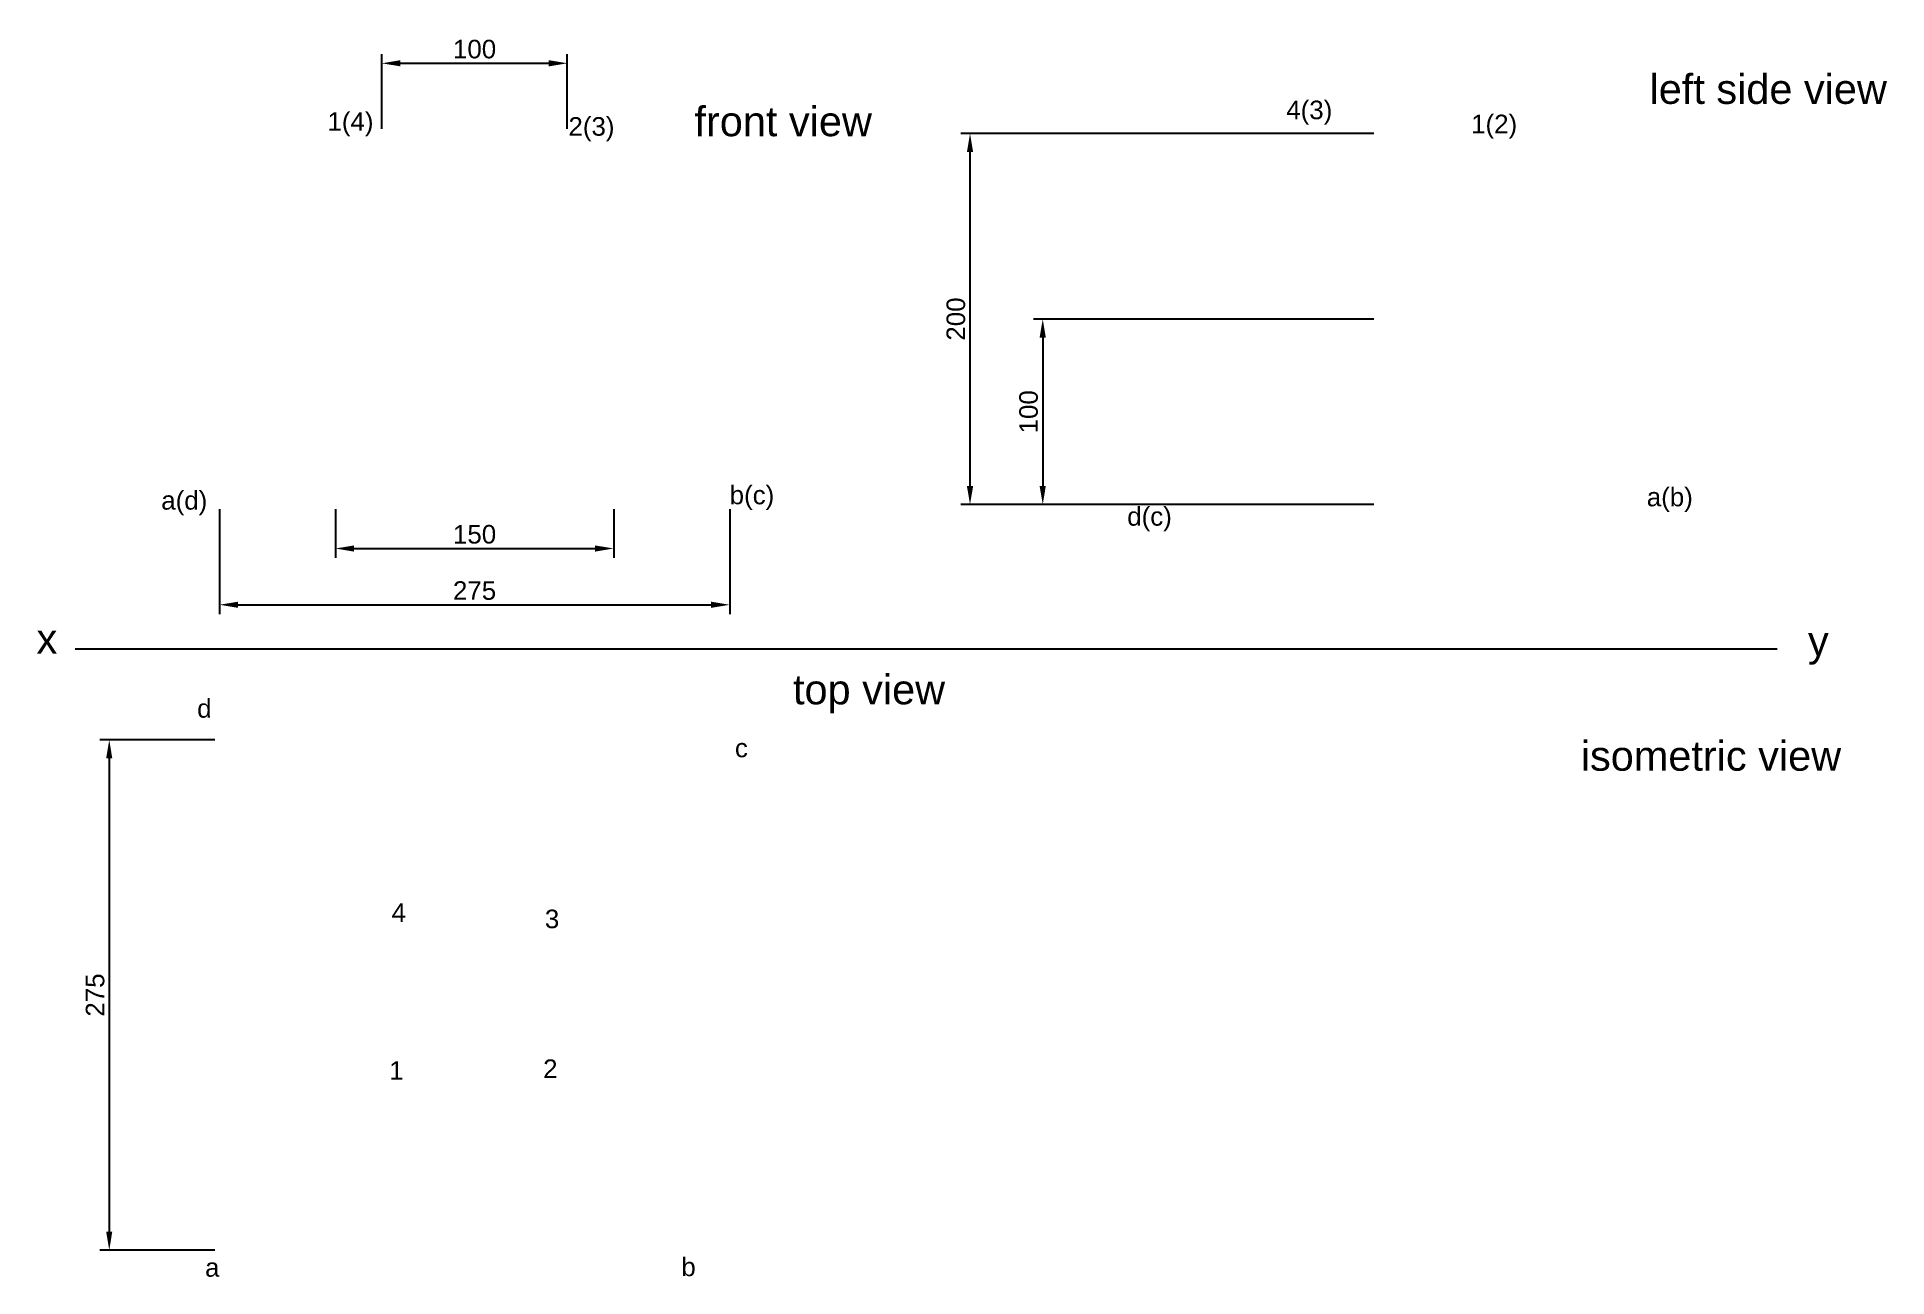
# Paper-space layout 'Layout1' of a CAD drawing. Header units: millimetres. Extents: x 6 to 255, y 19 to 186.
import ezdxf

# ---------------------------------------------------------------- set-up
doc = ezdxf.new("R2010")
doc.units = ezdxf.units.MM
doc.styles.get("Standard").update_dxf_attribs({"font": 'arial.ttf'})
doc.dimstyles.new('ISO-25', dxfattribs={"dimtxt": 2.5, "dimasz": 2.5, "dimexe": 1.25, "dimexo": 0.625, "dimtad": 1, "dimtxsty": 'Standard', "dimcen": 2.5, "dimadec": 0, "dimazin": 0, "dimtfac": 1, "dimtmove": 0, "dimatfit": 3, "dimfxl": 1, "dimarcsym": 0})

# ---------------------------------------------------------------- blocks, each defined once
blk = doc.blocks.new('*D11')
at = {"color": 0, "lineweight": -2, "transparency": 16777216}
for p, q in [((52.13, 173.78), (52.13, 183.87)), ((54.63, 182.62), (74.63, 182.62)), ((77.13, 173.78), (77.13, 183.87))]:
    blk.add_line(p, q, dxfattribs=at)
at = {"color": 0, "transparency": 16777216}
for points in [[(54.63, 183.04), (54.63, 182.21), (52.13, 182.62)], [(74.63, 183.04), (74.63, 182.21), (77.13, 182.62)]]:
    blk.add_solid(points, dxfattribs=at)
at = {"layer": 'Defpoints', "color": 0, "transparency": 16777216}
for p in [(77.13, 182.62), (52.13, 173.16), (77.13, 173.16)]:
    blk.add_point(p, dxfattribs=at)
at = {"color": 0, "transparency": 16777216, "insert": (64.63, 184.52), "char_height": 2.5, "attachment_point": 5}
blk.add_mtext('100', dxfattribs=at)
blk = doc.blocks.new('*D12')
at = {"color": 0, "lineweight": -2, "transparency": 16777216}
for p, q in [((30.26, 122.53), (30.26, 108.41)), ((99.01, 122.53), (99.01, 108.41)), ((32.76, 109.66), (96.51, 109.66))]:
    blk.add_line(p, q, dxfattribs=at)
at = {"color": 0, "transparency": 16777216}
for points in [[(32.76, 110.07), (32.76, 109.24), (30.26, 109.66)], [(96.51, 110.07), (96.51, 109.24), (99.01, 109.66)]]:
    blk.add_solid(points, dxfattribs=at)
at = {"layer": 'Defpoints', "color": 0, "transparency": 16777216}
for p in [(30.26, 123.16), (99.01, 123.16), (99.01, 109.66)]:
    blk.add_point(p, dxfattribs=at)
at = {"color": 0, "transparency": 16777216, "insert": (64.63, 111.56), "char_height": 2.5, "attachment_point": 5}
blk.add_mtext('275', dxfattribs=at)
blk = doc.blocks.new('*D13')
at = {"color": 0, "lineweight": -2, "transparency": 16777216}
for p, q in [((45.88, 122.53), (45.88, 115.99)), ((83.38, 122.53), (83.38, 115.99)), ((48.38, 117.24), (80.88, 117.24))]:
    blk.add_line(p, q, dxfattribs=at)
at = {"color": 0, "transparency": 16777216}
for points in [[(48.38, 117.65), (48.38, 116.82), (45.88, 117.24)], [(80.88, 117.65), (80.88, 116.82), (83.38, 117.24)]]:
    blk.add_solid(points, dxfattribs=at)
at = {"layer": 'Defpoints', "color": 0, "transparency": 16777216}
for p in [(45.88, 123.16), (83.38, 123.16), (83.38, 117.24)]:
    blk.add_point(p, dxfattribs=at)
at = {"color": 0, "transparency": 16777216, "insert": (64.63, 119.14), "char_height": 2.5, "attachment_point": 5}
blk.add_mtext('150', dxfattribs=at)
blk = doc.blocks.new('*D14')
at = {"color": 0, "lineweight": -2, "transparency": 16777216}
for p, q in [((185.8, 173.16), (130.15, 173.16)), ((131.4, 125.66), (131.4, 170.66)), ((185.8, 123.16), (130.15, 123.16))]:
    blk.add_line(p, q, dxfattribs=at)
at = {"color": 0, "transparency": 16777216}
for points in [[(130.98, 170.66), (131.82, 170.66), (131.4, 173.16)], [(130.98, 125.66), (131.82, 125.66), (131.4, 123.16)]]:
    blk.add_solid(points, dxfattribs=at)
at = {"layer": 'Defpoints', "color": 0, "transparency": 16777216}
for p in [(131.4, 173.16), (186.43, 173.16), (186.43, 123.16)]:
    blk.add_point(p, dxfattribs=at)
at = {"color": 0, "transparency": 16777216, "insert": (129.5, 148.16), "char_height": 2.5, "attachment_point": 5, "rotation": 90}
blk.add_mtext('200', dxfattribs=at)
blk = doc.blocks.new('*D15')
at = {"color": 0, "lineweight": -2, "transparency": 16777216}
for p, q in [((185.8, 148.16), (139.95, 148.16)), ((141.2, 145.66), (141.2, 125.66)), ((185.8, 123.16), (139.95, 123.16))]:
    blk.add_line(p, q, dxfattribs=at)
at = {"color": 0, "transparency": 16777216}
for points in [[(140.78, 145.66), (141.61, 145.66), (141.2, 148.16)], [(140.78, 125.66), (141.61, 125.66), (141.2, 123.16)]]:
    blk.add_solid(points, dxfattribs=at)
at = {"layer": 'Defpoints', "color": 0, "transparency": 16777216}
for p in [(186.43, 148.16), (141.2, 123.16), (186.43, 123.16)]:
    blk.add_point(p, dxfattribs=at)
at = {"color": 0, "transparency": 16777216, "insert": (139.3, 135.66), "char_height": 2.5, "attachment_point": 5, "rotation": 90}
blk.add_mtext('100', dxfattribs=at)
blk = doc.blocks.new('*D16')
at = {"color": 0, "lineweight": -2, "transparency": 16777216}
for p, q in [((29.63, 91.45), (14.15, 91.45)), ((15.4, 88.95), (15.4, 25.2)), ((29.63, 22.7), (14.15, 22.7))]:
    blk.add_line(p, q, dxfattribs=at)
at = {"color": 0, "transparency": 16777216}
for points in [[(14.98, 88.95), (15.81, 88.95), (15.4, 91.45)], [(14.98, 25.2), (15.81, 25.2), (15.4, 22.7)]]:
    blk.add_solid(points, dxfattribs=at)
at = {"layer": 'Defpoints', "color": 0, "transparency": 16777216}
for p in [(30.26, 91.45), (15.4, 22.7), (30.26, 22.7)]:
    blk.add_point(p, dxfattribs=at)
at = {"color": 0, "transparency": 16777216, "insert": (13.5, 57.07), "char_height": 2.5, "attachment_point": 5, "rotation": 90}
blk.add_mtext('275', dxfattribs=at)

psp = doc.layouts.get("Layout1")

# ---------------------------------------------------------------- linework, layer by layer
psp.add_line((10.7959, 103.7238), (240.194, 103.7238))

# ---------------------------------------------------------------- texts
for s, height, p in [('left side view', 4, (222.9757, 177.1487)), ('4(3)', 2.5, (174.014, 175.0875)), ('1(4)', 2.5, (44.7991, 173.5222)), ('2(3)', 2.5, (77.2776, 172.8647)), ('front view', 4, (94.2671, 172.793)), ('1(2)', 2.5, (198.9272, 173.1984)), ('a(d)', 2.5, (22.4025, 122.4774)), ('b(c)', 2.5, (99.0066, 123.1984)), ('a(b)', 2.5, (222.5996, 122.9293)), ('d(c)', 2.5, (152.5826, 120.3148)), ('x', 4, (5.5985, 103.0847)), ('y', 4, (244.3241, 102.7757)), ('top view', 4, (107.5425, 96.2434)), ('d', 2.5, (27.2444, 94.445)), ('c', 2.5, (99.7183, 89.1107)), ('4', 2.5, (53.44, 66.9306)), ('3', 2.5, (74.106, 66.0766)), ('1', 2.5, (53.1292, 45.6575)), ('2', 2.5, (73.873, 45.8904)), ('a', 2.5, (28.3092, 19.1105)), ('b', 2.5, (92.4945, 19.188))]:
    psp.add_text(s, height=height).set_placement(p)
at = {"insert": (213.7103, 91.2952), "char_height": 4, "width": 40.489293, "attachment_point": 1}
psp.add_mtext('isometric view', dxfattribs=at)

# ---------------------------------------------------------------- dimensions: what is measured, and where the dimension line sits
for base, p1, p2, picture, middle in [((77.1316, 182.6217), (52.1316, 173.1575), (77.1316, 173.1575), '*D11', (64.6316, 184.5231)), ((99.0066, 109.6563), (30.2566, 123.1575), (99.0066, 123.1575), '*D12', (64.6316, 111.5578)), ((83.3816, 117.2372), (45.8816, 123.1575), (83.3816, 123.1575), '*D13', (64.6316, 119.1386))]:
    dim = psp.add_linear_dim(base=base, p1=p1, p2=p2, dimstyle='ISO-25', override={"dimlfac": -4})
    dim.commit()
    dim.dimension.update_dxf_attribs({"geometry": picture, "text_midpoint": middle})
for base, p1, p2, picture, middle in [((131.3991, 173.1575), (186.4272, 123.1575), (186.4272, 173.1575), '*D14', (129.4976, 148.1575)), ((141.1976, 123.1575), (186.4272, 148.1575), (186.4272, 123.1575), '*D15', (139.2962, 135.6575)), ((15.397, 22.698), (30.2566, 91.448), (30.2566, 22.698), '*D16', (13.4956, 57.073))]:
    dim = psp.add_linear_dim(base=base, p1=p1, p2=p2, angle=90, dimstyle='ISO-25', override={"dimlfac": -4})
    dim.commit()
    dim.dimension.update_dxf_attribs({"geometry": picture, "text_midpoint": middle})

doc.saveas('drawing.dxf')
